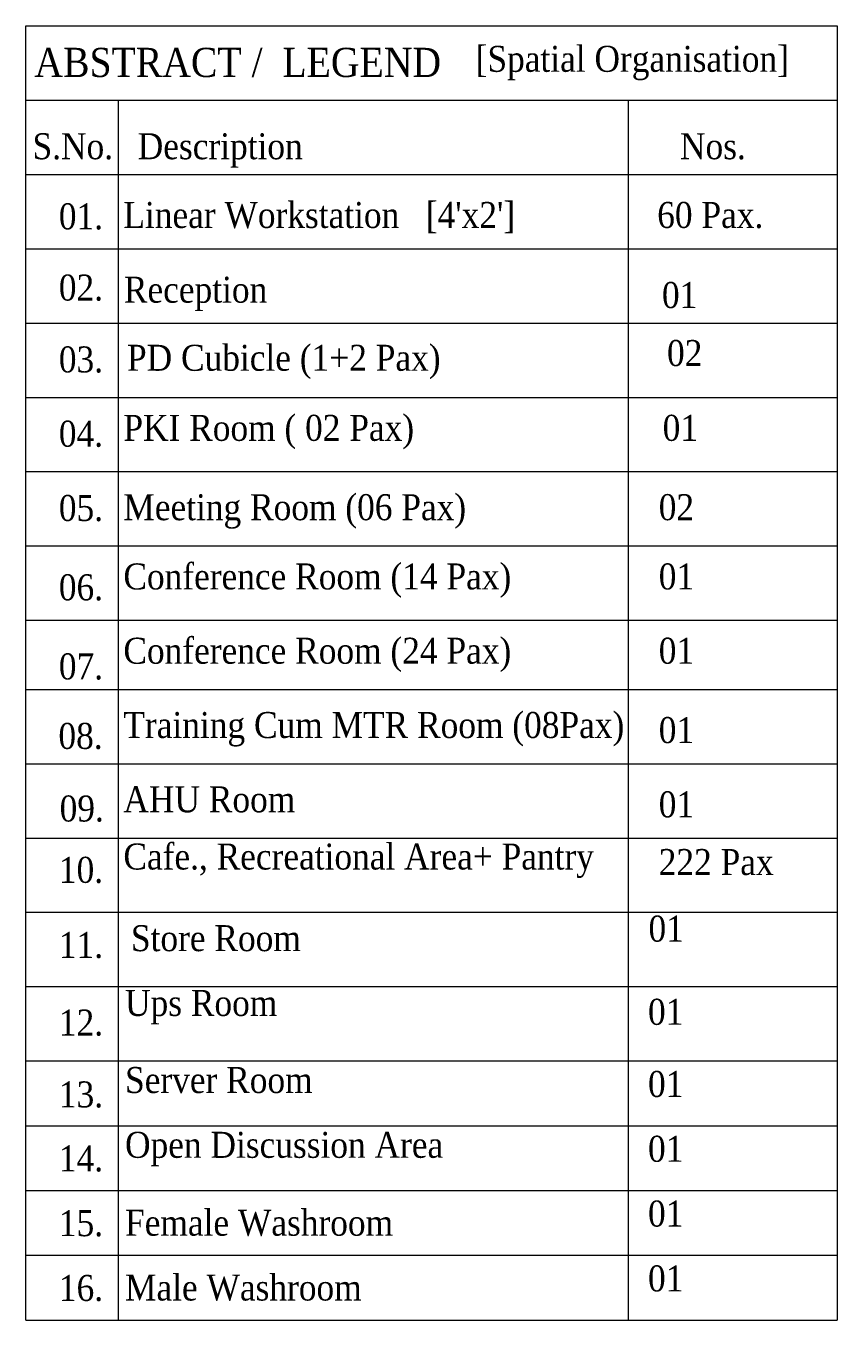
# Model space of a CAD drawing. Header units: millimetres. Extents: x 14520794 to 14796193, y 1415067 to 1454683.
# Drawn here: x 14581500 to 14587504, y 1444792 to 1454374 of the extents above; entities that cross this region are included whole.
import ezdxf

# ---------------------------------------------------------------- set-up
doc = ezdxf.new("R2010")
doc.units = ezdxf.units.MM
doc.header["$LTSCALE"] = 0.01
doc.header["$MEASUREMENT"] = 0
doc.layers.add('TXT2', color=7, linetype='Continuous', lineweight=15)
doc.styles.add('TIMES', font='times.ttf', dxfattribs={"width": 0.9, "height": 250})

msp = doc.modelspace()

# ---------------------------------------------------------------- linework, layer by layer
at = {"layer": 'TXT2'}
for p, q in [((14581500.2, 1454373.7), (14587503.5, 1454373.7)), ((14581500.2, 1444792), (14581500.2, 1454373.7)), ((14587503.5, 1454373.7), (14587503.5, 1444792)), ((14581500.2, 1453823.7), (14587503.5, 1453823.7)), ((14582184.7, 1444792), (14582184.7, 1453823.7)), ((14585959.2, 1444792), (14585959.2, 1453823.7)), ((14581500.2, 1453273.7), (14587503.5, 1453273.7)), ((14581500.2, 1452723.7), (14587503.5, 1452723.7)), ((14581500.2, 1452173.7), (14587503.5, 1452173.7)), ((14581500.2, 1452173.7), (14587503.5, 1452173.7)), ((14581500.2, 1451623.7), (14587503.5, 1451623.7)), ((14581500.2, 1451073.7), (14587503.5, 1451073.7)), ((14581500.2, 1450523.7), (14587503.5, 1450523.7)), ((14581500.2, 1449973.7), (14587503.5, 1449973.7)), ((14581500.2, 1449461.1), (14587503.5, 1449461.1)), ((14581500.2, 1448911.1), (14587503.5, 1448911.1)), ((14581500.2, 1448361.1), (14587503.5, 1448361.1)), ((14581500.2, 1447811.1), (14587503.5, 1447811.1)), ((14581500.2, 1447261.1), (14587503.5, 1447261.1)), ((14581500.2, 1446711.1), (14587503.5, 1446711.1)), ((14581500.2, 1446231.4), (14587503.5, 1446231.4)), ((14581500.2, 1445751.6), (14587503.5, 1445751.6)), ((14581500.2, 1445271.8), (14587503.5, 1445271.8)), ((14581500.2, 1444792), (14587503.5, 1444792))]:
    msp.add_line(p, q, dxfattribs=at)

# ---------------------------------------------------------------- texts
at = {"layer": 'TXT2', "color": 5, "style": 'TIMES', "width": 0.9}
for s, height, p in [('[Spatial Organisation]', 192.5, (14584828.7, 1454033.7)), ('ABSTRACT /  LEGEND', 216, (14581563.1, 1453995.4)), ('S.No.', 192.5, (14581549.1, 1453386.7)), ('Description', 192.5, (14582328, 1453386.7)), ('Nos.', 192.5, (14586340.9, 1453386.7))]:
    msp.add_text(s, height=height, rotation=360, dxfattribs=at).set_placement(p)
at = {"layer": 'TXT2', "style": 'TIMES', "width": 0.9}
for s, p in [("Linear Workstation   [4'x2']", (14582221.6, 1452877.7)), ('60 Pax.', (14586172.3, 1452877.7)), ('01.', (14581744, 1452867.6)), ('02.', (14581744, 1452340.1)), ('Reception  ', (14582225.6, 1452324.6)), (' 01 ', (14586141.9, 1452285)), ('PD Cubicle (1+2 Pax)', (14582248.2, 1451820.3)), ('02', (14586244.8, 1451855.5)), ('03.', (14581744, 1451808.3)), ('04.', (14581744, 1451258.3)), ('PKI Room ( 02 Pax) ', (14582221.6, 1451301.6)), ('01', (14586212.7, 1451301.6)), ('05.', (14581744, 1450708.3)), ('Meeting Room (06 Pax)', (14582221.6, 1450714.2)), ('02', (14586183.5, 1450714.2)), ('Conference Room (14 Pax)', (14582221.6, 1450201.6)), ('01', (14586183.5, 1450201.6)), ('06.', (14581744, 1450121.1)), ('Conference Room (24 Pax)', (14582221.6, 1449651.6)), ('01', (14586183.5, 1449651.6)), ('07.', (14581744, 1449535.6)), ('Training Cum MTR Room (08Pax) ', (14582221.6, 1449101.6)), ('01', (14586183.5, 1449064.2)), ('08.', (14581740.9, 1449020.7)), ('09.', (14581749.9, 1448483.4)), ('AHU Room ', (14582221.6, 1448551.6)), ('01', (14586183.5, 1448514.2)), ('Cafe., Recreational Area+ Pantry', (14582221.6, 1448128)), ('222 Pax', (14586183.5, 1448087.2)), ('10.', (14581744.5, 1448029.4)), ('Store Room  ', (14582277.5, 1447523.6)), ('01', (14586107.7, 1447594.1)), ('11.', (14581744.5, 1447473.2)), ('Ups Room', (14582234, 1447043.9)), (' 01 ', (14586038.7, 1446978.3)), ('12.', (14581744.5, 1446898.9)), ('Server Room', (14582234, 1446473.4)), ('13.', (14581744.5, 1446367.1)), (' 01 ', (14586038.7, 1446444)), ('Open Discussion Area ', (14582234, 1445993.6)), ('14.', (14581744.5, 1445893.3)), (' 01 ', (14586038.7, 1445964.2)), ('15.', (14581744.5, 1445413.6)), ('Female Washroom ', (14582234, 1445417)), (' 01 ', (14586038.7, 1445484.5)), ('16.', (14581744.5, 1444933.8)), ('Male Washroom ', (14582234, 1444937.2)), (' 01 ', (14586038.7, 1445004.7))]:
    msp.add_text(s, height=192.5, rotation=360, dxfattribs=at).set_placement(p)

doc.saveas('drawing.dxf')
